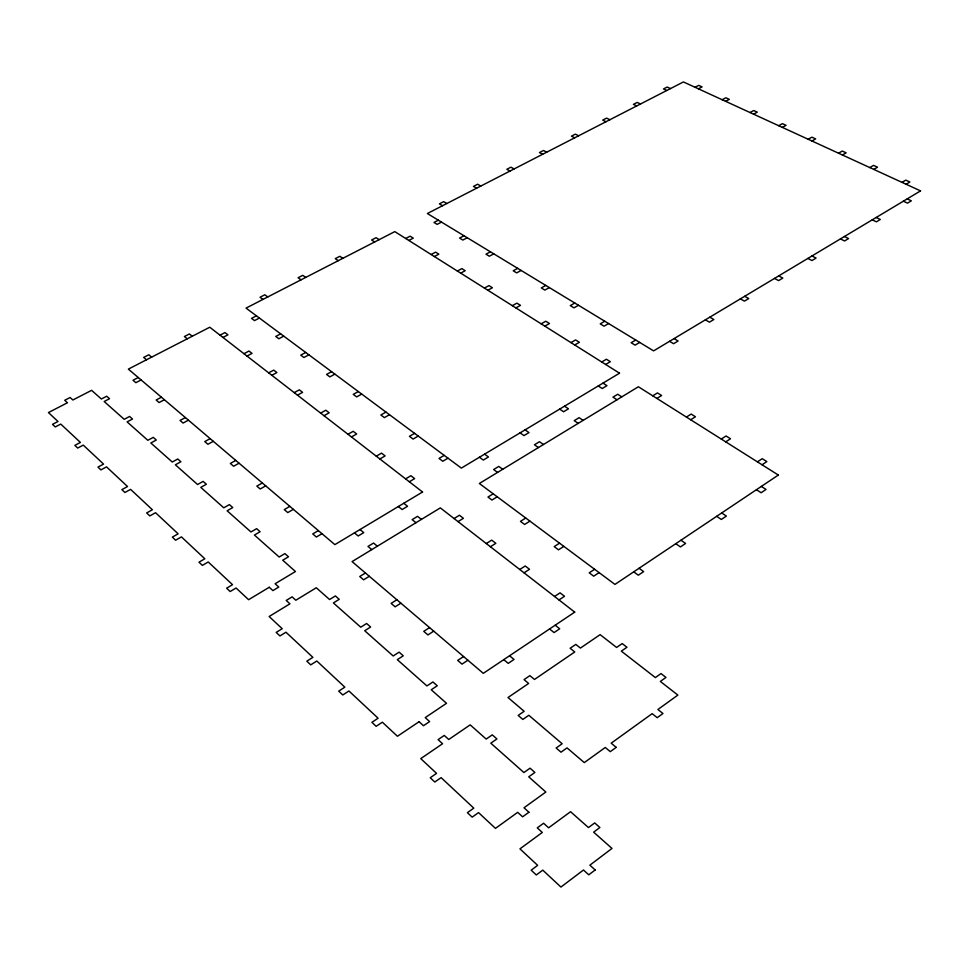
<?xml version="1.0" encoding="UTF-8"?>
<svg xmlns="http://www.w3.org/2000/svg" width="969" height="969" viewBox="0 0 969 969"><rect width="100%" height="100%" fill="white"/><g stroke="black" fill="none" stroke-linecap="round" stroke-linejoin="round"><path stroke-width="1.45" d="M599.096 572.606L593.706 576.18L589.225 572.824L594.615 569.275M762.034 464.769L766.842 461.583L762.228 458.688L757.419 461.862M467.906 660.24L462.031 664.128L457.695 660.41L463.57 656.546M558.992 599.932L564.515 596.274L560.058 592.846L554.547 596.492M563.849 546.383L558.495 549.835L554.195 546.613L559.537 543.173M725.733 441.864L730.505 438.775L726.06 435.977L721.287 439.054M433.737 631.146L427.923 634.913L423.756 631.34L429.57 627.597M524.047 572.824L529.522 569.288L525.234 565.993L519.772 569.506M525.767 518.04L520.462 521.37L524.604 524.471L529.922 521.128M686.415 417.058L691.163 414.078L695.463 416.767L690.703 419.771M396.878 599.775L391.125 603.384L395.134 606.824L400.9 603.19M486.293 543.548L491.719 540.133L495.837 543.318L490.411 546.734M497.23 496.794L491.961 500.04L487.964 497.049L493.221 493.815M656.897 398.441L661.621 395.522L657.479 392.917L652.755 395.824M369.31 576.289L363.593 579.813L359.741 576.507L365.446 572.994M458.022 521.625L463.412 518.306L459.439 515.242L454.061 518.548M447.993 458.167L442.797 461.256L439.018 458.446L444.214 455.369M605.661 364.477L610.337 361.691L606.412 359.233L601.737 362.006M321.999 533.689L316.378 537.032L312.745 533.931L318.353 530.6M409.33 481.775L414.635 478.613L410.892 475.731L405.587 478.88M635.725 340.022L631.158 342.735L635.095 345.134L639.673 342.42M902.006 182.366L905.785 180.125L909.879 182.002L906.1 184.243M608.58 323.537L604.038 326.19L600.223 323.864L604.765 321.223M873.772 169.393L877.539 167.201L873.566 165.384L869.799 167.564M418.233 436.062L413.085 439.066L409.439 436.341L414.587 433.349M574.738 344.988L579.389 342.287L575.586 339.913L570.947 342.602M293.341 509.343L287.781 512.577L284.28 509.585L289.84 506.363M379.884 458.979L385.141 455.914L381.532 453.129L376.275 456.181M389.49 414.708L384.39 417.627L380.865 414.998L385.977 412.091M544.832 326.153L549.447 323.525L545.777 321.223L541.162 323.84M265.712 485.857L260.213 489.006L256.833 486.111L262.333 482.986M351.468 436.958L356.677 433.991L353.188 431.302L347.98 434.269M574.799 303.031L570.281 305.598L573.975 307.851L578.493 305.271M838.536 153.199L842.291 151.067L846.155 152.836L842.388 154.979M361.728 394.08L356.665 396.902L353.261 394.371L358.324 391.549M515.896 307.912L520.474 305.356L516.913 303.127L512.335 305.671M239.052 463.206L233.602 466.246L230.343 463.461L235.782 460.42M324.009 415.701L329.181 412.818L325.814 410.214L320.642 413.097M545.789 285.419L541.296 287.914L544.869 290.094L549.362 287.587M808.182 139.257L811.925 137.174L815.668 138.882L811.925 140.977M521.14 270.448L516.671 272.895L513.219 270.787L517.676 268.34M782.322 127.375L786.065 125.328L782.419 123.669L778.688 125.704M334.874 374.131L329.86 376.88L326.565 374.422L331.58 371.684M487.855 290.252L492.409 287.757L488.957 285.601L484.415 288.084M213.313 441.319L207.911 444.274L204.762 441.585L210.152 438.63M297.483 395.158L302.607 392.348L299.336 389.841L294.225 392.639M305.707 352.462L300.741 355.126L303.927 357.5L308.905 354.824M457.356 271.041L461.874 268.607L465.217 270.702L460.699 273.137M185.382 417.578L180.04 420.449L183.08 423.053L188.434 420.171M268.667 372.847L273.743 370.122L276.892 372.556L271.817 375.282M493.778 253.842L489.345 256.228L485.99 254.169L490.423 251.795M753.567 114.16L757.286 112.162L753.737 110.539L750.03 112.537M283.76 336.146L278.818 338.75L275.741 336.449L280.671 333.845M434.366 256.543L438.848 254.181L435.614 252.146L431.132 254.508M164.379 399.725L159.086 402.535L156.142 400.015L161.423 397.217M246.986 356.059L252.025 353.394L248.972 351.044L243.946 353.697M463.994 235.746L459.597 238.071L462.843 240.058L467.252 237.732M722.159 99.734L725.854 97.784L729.306 99.359L725.599 101.309M438.351 220.181L433.979 222.446L437.14 224.372L441.513 222.107M695.052 87.283L698.734 85.369L702.089 86.907L698.395 88.821M256.422 315.821L251.528 318.365L254.52 320.594L259.413 318.05M405.684 238.483L410.141 236.17L413.278 238.144L408.821 240.457M138.264 377.522L133.019 380.248L135.866 382.682L141.111 379.957M219.999 335.165L224.99 332.573L227.945 334.85L222.955 337.442M670.487 88.579L667.205 87.053L663.486 88.954L666.769 90.492M907.202 198.887L911.357 200.825L907.517 203.139L903.362 201.189M640.485 103.998L637.214 102.423L633.423 104.373L636.694 105.948M876.182 217.48L880.324 219.478L876.4 221.84L872.257 219.83M609.864 119.732L606.618 118.121L602.742 120.095L605.988 121.731M844.447 236.497L848.578 238.556L844.556 240.978L840.426 238.907M578.614 135.793L575.38 134.134L571.431 136.157L574.653 137.828M811.961 255.961L816.08 258.081L811.961 260.552L807.855 258.432M546.698 152.194L543.488 150.486L539.454 152.557L542.664 154.265M778.725 275.886L782.819 278.079L778.604 280.61L774.51 278.418M514.115 168.945L510.929 167.177L506.811 169.296L509.985 171.053M744.676 296.296L748.758 298.549L744.434 301.141L740.364 298.876M480.83 186.048L477.669 184.231L473.466 186.399L476.615 188.204M709.805 317.19L713.862 319.516L709.441 322.168L705.384 319.843M446.818 203.514L443.693 201.661L439.393 203.865L442.518 205.731M674.085 338.593L678.118 340.991L673.588 343.716L669.555 341.306M379.17 239.658L376.093 237.684L371.611 239.997L374.676 241.971M602.984 383.118L606.969 385.662L602.209 388.533L598.236 385.965M621.783 396.854L617.725 394.262L612.953 397.157L616.999 399.761M761.331 486.438L766.031 489.442L761.137 492.736L756.438 489.708M342.869 258.323L339.84 256.3L335.25 258.65L338.278 260.685M564.527 406.193L568.476 408.821L563.595 411.764L559.646 409.112M583.12 420.376L579.099 417.687L574.205 420.667L578.214 423.356M721.699 512.952L726.375 516.077L721.336 519.457L716.672 516.32M305.756 277.413L302.752 275.329L298.064 277.74L301.056 279.823M525.065 429.861L528.989 432.586L523.975 435.59L520.062 432.864M543.452 444.505L539.467 441.731L534.44 444.783L538.425 447.569M680.953 540.23L685.592 543.452L680.42 546.928L675.781 543.694M267.783 296.938L264.828 294.794L260.019 297.253L262.974 299.409M484.585 454.146L488.461 456.956L483.313 460.057L479.449 457.235M502.729 469.275L498.793 466.404L493.633 469.541L497.569 472.412M639.043 568.27L643.646 571.613L638.317 575.198L633.726 571.843M192.286 336.231L189.403 333.954L184.389 336.534L187.259 338.811M403.77 503.274L407.561 506.278L402.147 509.537L398.356 506.521M421.43 519.396L417.566 516.332L412.128 519.638L415.992 522.703M555.176 625.211L559.694 628.796L554.062 632.575L549.544 628.978M151.648 357.137L148.814 354.787L143.666 357.428L146.501 359.778M360.008 529.546L363.75 532.635L358.191 535.99L354.448 532.877M377.377 546.201L373.562 543.04L367.978 546.431L371.781 549.605M509.561 655.759L514.03 659.465L508.228 663.365L503.759 659.635M595.16 869.968L588.764 874.825L583.483 870.005L560.93 887.059L542.773 870.138L536.293 874.971L531.182 870.174L537.65 865.353L519.953 848.856L542.301 832.456L537.274 827.877L543.597 823.25L548.624 827.805L570.559 811.707L588.462 827.574L594.7 822.935L599.884 827.502L593.646 832.165L611.996 848.432L589.867 865.172L595.16 869.968M616.211 747.353L610.264 751.653L605.262 747.474L584.283 762.603L567.035 747.886L561.015 752.186L556.145 748.007L562.165 743.744L528.808 715.279L522.836 719.422L518.173 715.425L524.144 711.294L508.01 697.523L528.626 683.448L524.047 679.62L529.886 675.647L534.476 679.463L574.762 651.955L570.135 648.261L575.804 644.409L580.431 648.079L600.114 634.647L616.587 647.449L622.183 643.586L626.955 647.268L621.347 651.156L655.371 677.585L661.003 673.588L665.969 677.428L660.325 681.437L677.888 695.088L657.903 709.502L662.966 713.511L657.2 717.678L652.149 713.656L611.197 743.187L616.211 747.353M528.917 812.252L522.618 816.819L517.7 812.325L495.462 828.386L478.553 812.603L472.169 817.146L467.409 812.676L473.78 808.146L441.113 777.635L434.79 782.019L430.236 777.744L436.547 773.371L420.752 758.63L442.567 743.732L438.085 739.626L444.25 735.435L448.744 739.504L470.183 724.86L486.184 739.068L492.276 734.853L496.915 738.947L490.811 743.175L523.902 772.547L530.055 768.175L534.888 772.438L528.735 776.835L545.838 792.024L523.999 807.783L528.917 812.252M419.092 721.723L397.435 736.27L382.355 722.196L376.142 726.326L371.902 722.329L378.104 718.223L348.925 690.982L342.772 694.967L338.69 691.139L344.843 687.166L316.815 661.015L310.734 664.867L306.81 661.185L312.89 657.357L285.964 632.224L279.944 635.943L276.177 632.406L282.197 628.699L269.14 616.514L289.937 603.832L286.218 600.441L292.105 596.856L295.824 600.235L316.294 587.759L329.557 599.532L335.383 595.947L339.223 599.327L333.384 602.936L360.734 627.197L366.621 623.491L370.618 627.016L364.719 630.734L393.172 655.977L399.107 652.137L403.261 655.807L397.314 659.659L426.917 685.931L432.925 681.958L437.249 685.773L431.241 689.758L446.515 703.312L425.234 717.605L429.618 721.59L423.477 725.733L419.092 721.723M778.337 475.052L614.952 584.404L479.352 483.495L638.389 386.764L778.337 475.052M574.714 612.129L483.301 673.346L352.062 561.608L440.326 507.889L574.714 612.129M269.261 587.275L248.597 599.702L236.073 588.001L230.15 591.526L226.625 588.207L232.536 584.695L208.238 561.972L202.376 565.387L198.972 562.19L204.834 558.786L181.421 536.887L175.619 540.205L172.337 537.117L178.126 533.822L155.561 512.71L149.82 515.92L146.658 512.952L152.387 509.742L130.609 489.381L124.928 492.494L121.876 489.624L127.545 486.523L106.517 466.864L100.909 469.892L97.954 467.119L103.574 464.103L83.261 445.11L77.702 448.053L74.855 445.377L80.403 442.433L60.768 424.083L55.269 426.941L52.52 424.349L58.007 421.503L48.45 412.564L67.455 402.765L64.729 400.27L70.107 397.508L72.857 399.991L91.607 390.337L101.357 399.01L106.699 396.236L109.521 398.719L104.167 401.505L124.202 419.311L129.604 416.452L132.511 419.032L127.109 421.89L147.821 440.301L153.272 437.37L156.288 440.035L150.837 442.978L172.264 462.019L177.775 459.003L180.888 461.765L175.377 464.793L197.567 484.512L203.127 481.399L206.361 484.258L200.789 487.383L223.778 507.817L229.399 504.607L232.754 507.562L227.121 510.784L250.959 531.957L256.64 528.662L260.104 531.727L254.423 535.045L279.145 557.018L284.886 553.614L288.483 556.787L282.742 560.215L295.472 571.516L275.123 583.75L278.769 587.069L272.907 590.606L269.261 587.275M920.55 190.893L653.603 350.875L427.365 213.519L683.424 81.941L920.55 190.893M619.518 373.198L461.341 468.1L246.041 308.118L394.795 231.615L619.518 373.198M422.545 492.01L334.862 544.626L128.356 369.116L209.764 327.231L422.545 492.01"/></g></svg>
